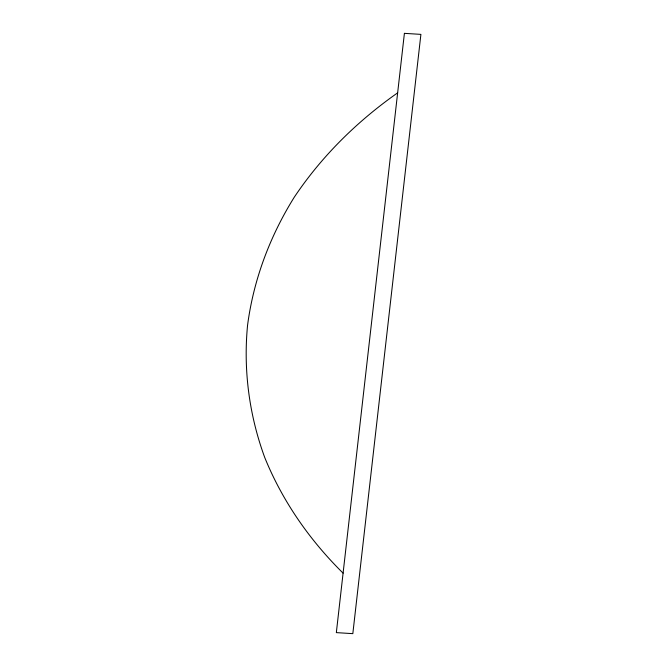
<?xml version="1.0" encoding="UTF-8"?>
<svg xmlns="http://www.w3.org/2000/svg" width="667" height="667" viewBox="0 0 667 667"><rect width="100%" height="100%" fill="white"/><g stroke="black" fill="none" stroke-linecap="round" stroke-linejoin="round"><path stroke-width="1" d="M397.649 92.838C357.279 121.219 321.736 156.103 294.272 197.199C269.952 236.193 253.535 279.681 247.557 325.321C243.23 370.102 249.233 415.216 264.707 457.429C282.399 501.109 309.613 540.095 343.088 573.136M404.402 33.35L336.335 632.624L352.826 633.65L420.902 34.376L404.402 33.35"/></g></svg>
